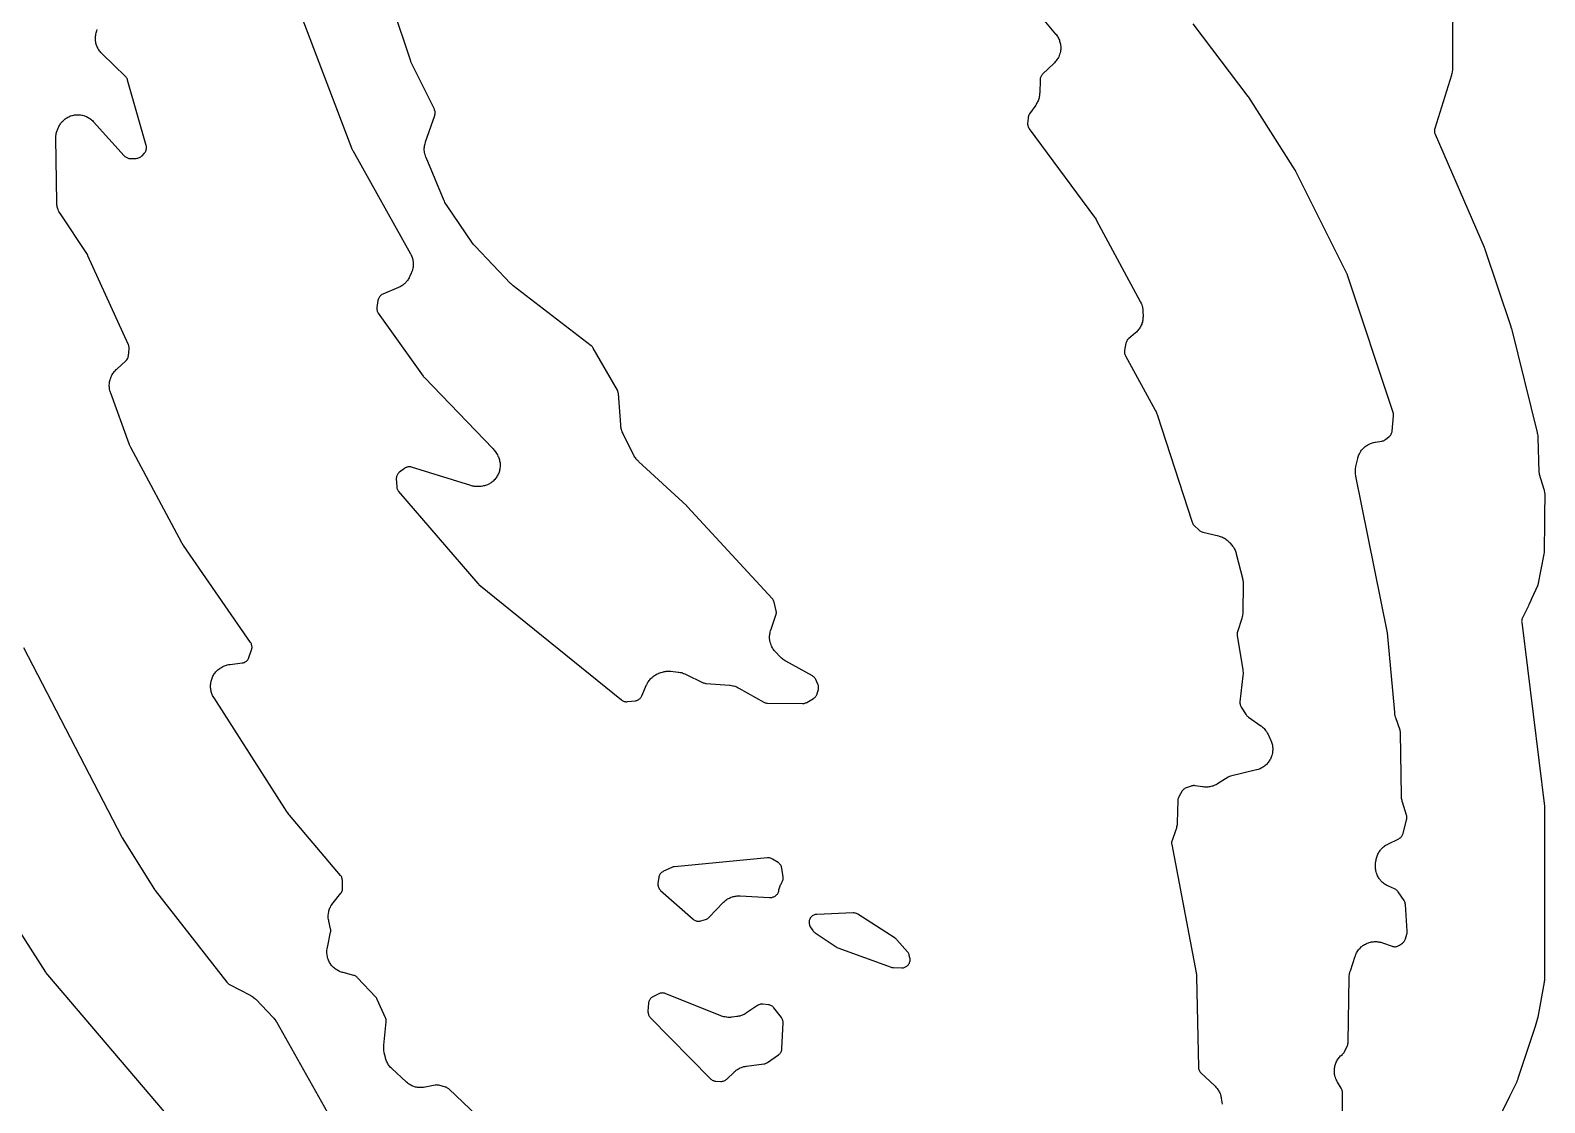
# Model space of a CAD drawing. Header units: millimetres. Extents: x 0 to 194, y 0 to 300.
# Drawn here: x 137.2 to 193.7, y 39.7 to 79.7 of the extents above; entities that cross this region are included whole.
import ezdxf

# ---------------------------------------------------------------- set-up
doc = ezdxf.new("R2010")
doc.units = ezdxf.units.MM
doc.layers.add('CUT', color=7, linetype='CONTINUOUS')

msp = doc.modelspace()

# ---------------------------------------------------------------- linework, layer by layer
at = {"layer": 'CUT'}
for points in [[(173.7437, 81.6736), (175.493, 79.5818), (175.5071, 79.5641), (175.5342, 79.5281), (175.5596, 79.4907), (175.5771, 79.4618), (175.5986, 79.4221), (175.6132, 79.3916), (175.6305, 79.35), (175.642, 79.3182), (175.6551, 79.275), (175.6633, 79.2422), (175.672, 79.1979), (175.6769, 79.1644), (175.6811, 79.1195), (175.6826, 79.0857), (175.6824, 79.0406), (175.6805, 79.0069), (175.6757, 78.962), (175.6704, 78.9286), (175.6611, 78.8844), (175.6525, 78.8517), (175.6389, 78.8087), (175.6271, 78.777), (175.6092, 78.7356), (175.5942, 78.7052), (175.5723, 78.6658), (175.5544, 78.6371), (175.5286, 78.6001), (175.5079, 78.5733), (175.4785, 78.5391), (175.4475, 78.5063), (175.4316, 78.4904), (175.0034, 78.0819), (174.9833, 78.0607), (174.9653, 78.0376), (174.9496, 78.0129), (174.9364, 77.9868), (174.9259, 77.9595), (174.918, 77.9314), (174.9129, 77.9025), (174.9106, 77.8734), (174.8965, 77.3771), (174.8954, 77.3553), (174.892, 77.3118), (174.8865, 77.2685), (174.8809, 77.2363), (174.8713, 77.1937), (174.8625, 77.1622), (174.8488, 77.1208), (174.837, 77.0903), (174.8194, 77.0504), (174.8047, 77.0211), (174.7833, 76.9831), (174.76, 76.9462), (174.7479, 76.928), (174.5158, 76.5965), (174.4988, 76.5691), (174.4848, 76.54), (174.4739, 76.5096), (174.4665, 76.4782), (174.4624, 76.4462), (174.4478, 76.2454), (174.4472, 76.215), (174.4496, 76.1847), (174.455, 76.1548), (174.4635, 76.1257), (174.4749, 76.0975), (174.489, 76.0706), (174.5058, 76.0453), (176.9441, 72.7469), (176.9623, 72.7204), (177.0053, 72.6526), (177.0215, 72.6248), (178.6527, 69.5934), (178.6625, 69.5743), (178.681, 69.5355), (178.6976, 69.4959), (178.7087, 69.4657), (178.7215, 69.4247), (178.7296, 69.3935), (178.7384, 69.3515), (178.7435, 69.3197), (178.7483, 69.277), (178.7511, 69.2341), (178.7519, 69.2126), (178.7545, 69.0487), (178.7543, 69.0262), (178.7528, 68.9812), (178.749, 68.9364), (178.7445, 68.903), (178.7363, 68.8587), (178.7284, 68.826), (178.7158, 68.7828), (178.7048, 68.7509), (178.6879, 68.7092), (178.6737, 68.6786), (178.6527, 68.6388), (178.6356, 68.6098), (178.6107, 68.5722), (178.5907, 68.5451), (178.5623, 68.5102), (178.5397, 68.4852), (178.5079, 68.4533), (178.4746, 68.4231), (178.4575, 68.4085), (178.2212, 68.215), (178.199, 68.1949), (178.1789, 68.1726), (178.1611, 68.1485), (178.1459, 68.1227), (178.1332, 68.0955), (178.1234, 68.0672), (178.1164, 68.038), (178.0665, 67.7713), (178.0625, 67.7422), (178.0614, 67.7129), (178.0632, 67.6835), (178.0678, 67.6545), (178.0753, 67.6261), (178.0854, 67.5985), (178.0983, 67.5721), (179.2129, 65.5374), (179.2226, 65.5186), (179.2411, 65.4807), (179.2579, 65.442), (179.2727, 65.4025), (179.2797, 65.3826), (180.5844, 61.3577), (180.5951, 61.3295), (180.6086, 61.3026), (180.6248, 61.2771), (180.6434, 61.2534), (180.6643, 61.2316), (180.8481, 61.0589), (180.8719, 61.0387), (180.8977, 61.0212), (180.9251, 61.0064), (180.9539, 60.9945), (180.9838, 60.9857), (181.5714, 60.8452), (181.5943, 60.8391), (181.6397, 60.8257), (181.6843, 60.8099), (181.7171, 60.7963), (181.7598, 60.7759), (181.791, 60.759), (181.8313, 60.7342), (181.8605, 60.7141), (181.898, 60.6852), (181.925, 60.6622), (181.9593, 60.6295), (181.9918, 60.5951), (182.0076, 60.5775), (182.0605, 60.5152), (182.0735, 60.4992), (182.0985, 60.4669), (182.1221, 60.4334), (182.1386, 60.4075), (182.159, 60.372), (182.1731, 60.3447), (182.1903, 60.3075), (182.2018, 60.2791), (182.2155, 60.2405), (182.2274, 60.2013), (182.2329, 60.1816), (182.4654, 59.2673), (182.4698, 59.2483), (182.4778, 59.21), (182.4841, 59.1715), (182.4876, 59.1424), (182.4905, 59.1035), (182.4918, 59.0644), (182.492, 59.0449), (182.4801, 58.0099), (182.4793, 57.9876), (182.4766, 57.9431), (182.4717, 57.8988), (182.4663, 57.8658), (182.4571, 57.8222), (182.4456, 57.7791), (182.4394, 57.7577), (182.2806, 57.2601), (182.2733, 57.2328), (182.2686, 57.2049), (182.2665, 57.1767), (182.2671, 57.1484), (182.2704, 57.1204), (182.4777, 55.8558), (182.4806, 55.8351), (182.4854, 55.7938), (182.4883, 55.7522), (182.4891, 55.721), (182.4881, 55.6793), (182.4852, 55.6377), (182.4833, 55.617), (182.3718, 54.656), (182.3699, 54.6264), (182.3709, 54.5968), (182.3747, 54.5674), (182.3815, 54.5386), (182.3911, 54.5106), (182.4033, 54.4836), (182.4182, 54.458), (182.61, 54.1626), (182.6267, 54.1395), (182.6454, 54.118), (182.6661, 54.0984), (182.6886, 54.0809), (183.1548, 53.7518), (183.1742, 53.7373), (183.2121, 53.7074), (183.2484, 53.6754), (183.2743, 53.65), (183.3069, 53.6144), (183.3299, 53.5864), (183.3585, 53.5474), (183.3784, 53.5171), (183.4026, 53.4753), (183.4246, 53.4322), (183.435, 53.4104), (183.5249, 53.2082), (183.5333, 53.188), (183.5491, 53.1473), (183.5629, 53.1059), (183.5717, 53.0744), (183.5814, 53.0318), (183.5871, 52.9996), (183.5927, 52.9563), (183.5952, 52.9236), (183.5966, 52.88), (183.5959, 52.8473), (183.593, 52.8037), (183.5892, 52.7712), (183.5821, 52.7281), (183.5752, 52.6961), (183.5639, 52.6539), (183.5539, 52.6228), (183.5386, 52.5819), (183.5256, 52.5518), (183.5064, 52.5126), (183.4906, 52.4839), (183.4677, 52.4468), (183.4492, 52.4198), (183.4227, 52.385), (183.4017, 52.36), (183.372, 52.3279), (183.3486, 52.305), (183.316, 52.276), (183.2905, 52.2555), (183.2552, 52.2298), (183.2279, 52.2118), (183.1902, 52.1896), (183.1613, 52.1744), (183.1217, 52.156), (183.0914, 52.1436), (183.0502, 52.1291), (183.0083, 52.1167), (182.9872, 52.1109), (182.0161, 51.8722), (181.9857, 51.8629), (181.9564, 51.8506), (181.9286, 51.8352), (181.5394, 51.5917), (181.5196, 51.5801), (181.4795, 51.5578), (181.4383, 51.5375), (181.4067, 51.5239), (181.3637, 51.508), (181.3309, 51.4977), (181.2864, 51.4862), (181.2527, 51.4794), (181.2074, 51.4725), (181.1731, 51.4691), (181.1273, 51.4668), (181.0929, 51.4669), (181.0471, 51.4694), (181.0015, 51.4742), (180.9787, 51.4771), (180.702, 51.5205), (180.6717, 51.5237), (180.6413, 51.5238), (180.611, 51.5209), (180.5811, 51.5148), (180.5521, 51.5058), (180.359, 51.4349), (180.332, 51.4235), (180.3063, 51.4095), (180.2821, 51.3931), (180.2595, 51.3743), (180.2389, 51.3535), (180.2205, 51.3307), (180.2043, 51.3063), (180.0989, 51.1284), (180.0849, 51.1018), (180.0736, 51.0739), (180.0651, 51.0451), (180.0596, 51.0156), (180.0571, 50.9856), (180.0281, 50.1338), (180.0267, 50.1106), (180.0227, 50.0645), (180.0164, 50.0186), (180.0099, 49.9845), (179.9989, 49.9396), (179.9856, 49.8952), (179.9783, 49.8732), (179.8373, 49.4782), (179.8281, 49.4476), (179.8223, 49.4163), (179.8199, 49.3845), (179.8208, 49.3527), (179.8251, 49.3211), (180.7371, 44.5359), (180.7402, 44.5172), (180.7458, 44.4797), (180.7497, 44.4419), (180.7521, 44.4041), (180.7528, 44.3851), (180.8189, 41.0178), (180.821, 40.9881), (180.826, 40.9588), (180.8339, 40.9301), (180.8445, 40.9023), (180.8579, 40.8757), (180.8739, 40.8506), (180.8922, 40.8272), (180.9128, 40.8057), (181.4305, 40.3164), (181.4453, 40.3017), (181.4743, 40.2717), (181.5018, 40.2403), (181.5213, 40.2159), (181.5459, 40.1821), (181.563, 40.156), (181.5843, 40.1201), (181.599, 40.0925), (181.6169, 40.0547), (181.6289, 40.0259), (181.6432, 39.9867), (181.6526, 39.9568), (181.6632, 39.9164), (181.6719, 39.8756), (181.6758, 39.8551), (181.7127, 39.6318)], [(190.3152, 81.0888), (190.3111, 78.9596), (190.3071, 78.2967), (190.3064, 78.2744), (190.304, 78.23), (190.2993, 78.1857), (190.2942, 78.1527), (190.2851, 78.1091), (190.274, 78.0661), (190.2679, 78.0446), (189.6441, 76.0493), (189.6364, 76.0197), (189.6319, 75.9895), (189.6304, 75.959), (189.632, 75.9285), (189.6368, 75.8983), (189.6445, 75.8688), (189.6553, 75.8402), (191.4861, 71.6275), (191.4936, 71.6091), (191.5114, 71.5629), (191.518, 71.5442), (192.4803, 68.6587), (192.4855, 68.642), (192.4978, 68.5999), (192.5024, 68.5829), (193.4667, 64.7081), (193.4718, 64.6847), (193.4809, 64.6379), (193.4875, 64.5906), (193.4915, 64.5431), (193.4929, 64.5192), (193.5337, 63.2298), (193.5356, 63.2038), (193.5399, 63.178), (193.5463, 63.1527), (193.7155, 62.5918), (193.7215, 62.5699), (193.7324, 62.5259), (193.7411, 62.4814), (193.7459, 62.4478), (193.7478, 62.4262), (193.7467, 62.1885), (193.7465, 62.131), (193.7454, 61.8984), (193.7427, 61.3179), (193.7335, 60.3289), (193.7328, 60.3078), (193.7304, 60.2658), (193.7261, 60.224), (193.7198, 60.1824), (193.7162, 60.1616), (193.4886, 59.0185), (193.4849, 59.0016), (193.2566, 58.4999), (193.1988, 58.3729), (193.1607, 58.2893), (193.1388, 58.2411), (192.918, 57.792), (192.9065, 57.7654), (192.8976, 57.7379), (192.8915, 57.7096), (192.888, 57.6809), (192.8874, 57.6519), (192.8895, 57.6231), (193.7338, 50.752), (193.7363, 50.7246), (193.7405, 50.656), (193.7414, 50.6284), (193.741, 47.3864), (193.7403, 46.7527), (193.7401, 46.546), (193.74, 46.4411), (193.7376, 44.2731), (193.7351, 44.2448), (193.7299, 44.2055), (193.7268, 44.186), (193.4949, 42.8832), (193.3955, 42.5273), (192.7488, 40.5883), (192.739, 40.5618), (192.7126, 40.4964), (192.7011, 40.4706), (192.4389, 39.9242), (191.3896, 37.7781)], [(147.2573, 80.4615), (149.2273, 75.2942), (149.2358, 75.2741), (149.2484, 75.2471), (149.2583, 75.2277), (151.4086, 71.3792), (151.4194, 71.3586), (151.4399, 71.317), (151.4583, 71.2743), (151.4704, 71.2417), (151.4842, 71.1974), (151.4929, 71.1637), (151.5021, 71.1182), (151.5072, 71.0838), (151.5117, 71.0376), (151.5133, 71.0029), (151.5129, 70.9565), (151.5109, 70.9217), (151.5058, 70.8756), (151.5002, 70.8413), (151.4904, 70.7959), (151.4813, 70.7623), (151.4669, 70.7182), (151.4502, 70.6749), (151.4413, 70.6535), (151.3889, 70.5361), (151.3799, 70.5171), (151.3611, 70.4797), (151.3405, 70.4431), (151.3238, 70.4165), (151.2999, 70.382), (151.2808, 70.357), (151.2538, 70.3249), (151.2325, 70.3019), (151.2026, 70.2724), (151.1792, 70.2514), (151.1467, 70.2249), (151.1215, 70.2062), (151.0867, 70.1828), (151.0598, 70.1665), (151.023, 70.1464), (150.9853, 70.1281), (150.9662, 70.1194), (150.3748, 69.8658), (150.3475, 69.8524), (150.3217, 69.8364), (150.2977, 69.8178), (150.2757, 69.7968), (150.2559, 69.7738), (150.2385, 69.7488), (150.2238, 69.7223), (150.2118, 69.6944), (150.2027, 69.6654), (150.1965, 69.6356), (150.1569, 69.3773), (150.1539, 69.3485), (150.1537, 69.3195), (150.1563, 69.2907), (150.1616, 69.2622), (150.1697, 69.2344), (150.1804, 69.2075), (150.1937, 69.1818), (150.2093, 69.1574), (151.8827, 66.815), (151.896, 66.7976), (151.9152, 66.7746), (151.9298, 66.7582), (154.4822, 64.1071), (154.4958, 64.0923), (154.5224, 64.0621), (154.5476, 64.0308), (154.5713, 63.9984), (154.5828, 63.9819), (154.6212, 63.9243), (154.6331, 63.9055), (154.6558, 63.8674), (154.6767, 63.8282), (154.6908, 63.7982), (154.7077, 63.7571), (154.7188, 63.7258), (154.7316, 63.6833), (154.7396, 63.651), (154.7481, 63.6074), (154.7528, 63.5745), (154.757, 63.5304), (154.7585, 63.4971), (154.7583, 63.4528), (154.7565, 63.4196), (154.752, 63.3754), (154.7469, 63.3425), (154.738, 63.2991), (154.7298, 63.2669), (154.7166, 63.2245), (154.7052, 63.1932), (154.688, 63.1523), (154.6736, 63.1224), (154.6524, 63.0834), (154.6351, 63.055), (154.6101, 63.0183), (154.5901, 62.9917), (154.5617, 62.9576), (154.5392, 62.9332), (154.5075, 62.9021), (154.4827, 62.88), (154.4481, 62.8521), (154.4212, 62.8326), (154.3841, 62.8083), (154.3554, 62.7914), (154.3161, 62.7709), (154.2859, 62.757), (154.2447, 62.7405), (154.2132, 62.7296), (154.1706, 62.7172), (154.1383, 62.7095), (154.0947, 62.7013), (154.0507, 62.6953), (154.0286, 62.6929), (153.9899, 62.6895), (153.9682, 62.6882), (153.9247, 62.6865), (153.8812, 62.687), (153.8487, 62.6889), (153.8054, 62.6936), (153.7732, 62.6987), (153.7306, 62.7075), (153.6885, 62.7183), (153.6676, 62.7243), (151.4546, 63.411), (151.4273, 63.4181), (151.3994, 63.4226), (151.3712, 63.4244), (151.343, 63.4236), (151.315, 63.4201), (151.2874, 63.4141), (151.2605, 63.4054), (151.2345, 63.3943), (151.2098, 63.3808), (151.1864, 63.365), (151.0027, 63.228), (150.9799, 63.2092), (150.9592, 63.1883), (150.9405, 63.1655), (150.9242, 63.141), (150.9104, 63.1149), (150.8992, 63.0877), (150.8908, 63.0595), (150.8851, 63.0305), (150.8823, 63.0012), (150.8824, 62.9717), (150.8974, 62.6865), (150.9002, 62.6585), (150.9057, 62.6308), (150.9137, 62.6037), (150.9242, 62.5775), (150.9371, 62.5525), (150.9523, 62.5287), (150.9697, 62.5065), (153.9277, 59.0723), (153.946, 59.0527), (153.9661, 59.035), (159.2867, 54.7235), (159.3109, 54.7058), (159.3367, 54.6907), (159.3639, 54.6781), (159.3922, 54.6684), (159.4213, 54.6615), (159.451, 54.6576), (159.4809, 54.6566), (159.5108, 54.6586), (159.8038, 54.6932), (159.8318, 54.6979), (159.8592, 54.7052), (159.8858, 54.715), (159.9113, 54.7273), (159.9356, 54.7419), (159.9584, 54.7588), (159.9795, 54.7777), (159.9987, 54.7986), (160.0158, 54.8212), (160.0308, 54.8453), (160.0434, 54.8706), (160.2243, 55.2832), (160.2339, 55.3035), (160.254, 55.3438), (160.2761, 55.383), (160.2942, 55.4115), (160.3201, 55.4483), (160.3409, 55.4749), (160.3703, 55.509), (160.3937, 55.5333), (160.4264, 55.5642), (160.4521, 55.5861), (160.4877, 55.6136), (160.5154, 55.6329), (160.5537, 55.6566), (160.5832, 55.673), (160.6236, 55.6929), (160.6649, 55.7107), (160.6858, 55.719), (160.7536, 55.7443), (160.7732, 55.7511), (160.8128, 55.7638), (160.853, 55.7746), (160.8835, 55.7813), (160.9245, 55.7884), (160.9554, 55.7923), (160.9969, 55.7956), (161.0281, 55.7966), (161.0697, 55.796), (161.1113, 55.7935), (161.132, 55.7918), (161.3966, 55.7636), (161.422, 55.7601), (161.4724, 55.7518), (161.5224, 55.7406), (161.5592, 55.7301), (161.6076, 55.7134), (161.6549, 55.6939), (161.6783, 55.6834), (162.3395, 55.3658), (162.3653, 55.3548), (162.392, 55.3464), (162.4194, 55.3404), (162.4472, 55.337), (163.3162, 55.2724), (163.3407, 55.2699), (163.3896, 55.2636), (163.438, 55.2546), (163.4738, 55.2458), (163.521, 55.2316), (163.5557, 55.219), (163.601, 55.1997), (163.6452, 55.1779), (163.667, 55.1664), (164.5952, 54.6442), (164.6221, 54.6308), (164.6502, 54.6202), (164.6792, 54.6124), (164.7088, 54.6076), (164.7388, 54.6057), (166.0488, 54.5908), (166.0759, 54.5917), (166.1028, 54.5951), (166.1292, 54.6009), (166.1551, 54.609), (166.1801, 54.6194), (166.204, 54.6321), (166.4574, 54.7807), (166.4821, 54.7968), (166.505, 54.8153), (166.526, 54.836), (166.5449, 54.8586), (166.5615, 54.8829), (166.5757, 54.9088), (166.5872, 54.9359), (166.596, 54.9641), (166.6349, 55.1139), (166.6409, 55.1427), (166.644, 55.172), (166.6442, 55.2015), (166.6416, 55.2309), (166.6361, 55.2598), (166.6278, 55.2881), (166.6167, 55.3154), (166.5393, 55.4825), (166.5245, 55.5104), (166.5068, 55.5367), (166.4865, 55.561), (166.4637, 55.5829), (166.4387, 55.6024), (166.4119, 55.6191), (165.4207, 56.1653), (165.3999, 56.1775), (165.3591, 56.2029), (165.3197, 56.2304), (165.2914, 56.2526), (165.2551, 56.2842), (165.2207, 56.3177), (165.2039, 56.335), (165.0301, 56.5229), (165.0155, 56.5394), (164.9872, 56.5732), (164.9606, 56.6084), (164.9419, 56.6357), (164.9189, 56.6732), (164.903, 56.7022), (164.8837, 56.7419), (164.8708, 56.7723), (164.8555, 56.8136), (164.8455, 56.8451), (164.8344, 56.8878), (164.8276, 56.9201), (164.8206, 56.9637), (164.817, 56.9965), (164.8144, 57.0405), (164.814, 57.0735), (164.8157, 57.1176), (164.8186, 57.1505), (164.8246, 57.1942), (164.8306, 57.2267), (164.8409, 57.2696), (164.8532, 57.3119), (164.8599, 57.3329), (165.0508, 57.8864), (165.0586, 57.9131), (165.064, 57.9405), (165.0668, 57.9683), (165.0669, 57.9962), (165.0645, 58.024), (165.0596, 58.0514), (164.9859, 58.3716), (164.9774, 58.4015), (164.9658, 58.4304), (164.9513, 58.4579), (164.934, 58.4838), (164.9141, 58.5077), (161.7523, 61.937), (161.7439, 61.9457), (161.7321, 61.9575), (161.7234, 61.9658), (159.9208, 63.629), (159.906, 63.6434), (159.8769, 63.6728), (159.8493, 63.7034), (159.8296, 63.7274), (159.8049, 63.7604), (159.7875, 63.7861), (159.7659, 63.8213), (159.746, 63.8574), (159.7364, 63.8757), (159.3418, 64.6758), (159.3327, 64.6955), (159.3154, 64.7353), (159.3, 64.7759), (159.29, 64.8068), (159.2786, 64.8487), (159.2716, 64.8805), (159.2643, 64.9233), (159.2591, 64.9664), (159.257, 64.988), (159.1721, 66.1628), (159.169, 66.1896), (159.1634, 66.216), (159.1556, 66.2418), (159.1454, 66.2668), (159.133, 66.2907), (158.2337, 67.8551), (158.2178, 67.8799), (158.1996, 67.903), (158.1792, 67.9242), (158.1568, 67.9432), (155.2491, 70.1841), (155.2359, 70.1947), (155.21, 70.2162), (155.1849, 70.2388), (155.1606, 70.2622), (155.1487, 70.2742), (153.8241, 71.6561), (153.8115, 71.6698), (153.787, 71.6976), (153.7636, 71.7264), (153.7414, 71.7561), (153.7307, 71.7712), (152.7544, 73.2002), (152.7421, 73.2192), (152.7184, 73.2578), (152.6968, 73.2977), (152.6771, 73.3385), (152.6678, 73.3592), (151.9916, 74.9685), (151.9831, 74.9905), (151.9672, 75.0347), (151.9536, 75.0798), (151.9452, 75.114), (151.9364, 75.1602), (151.9316, 75.1951), (151.9276, 75.242), (151.9265, 75.2773), (151.9275, 75.3243), (151.9301, 75.3595), (151.936, 75.4061), (151.9422, 75.4408), (151.9529, 75.4866), (151.966, 75.5318), (151.9732, 75.5542), (152.3162, 76.5406), (152.3246, 76.5693), (152.3301, 76.5986), (152.3327, 76.6284), (152.3323, 76.6582), (152.3289, 76.6879), (152.3226, 76.7171), (152.3134, 76.7455), (152.3015, 76.7728), (151.4724, 78.4389), (151.4594, 78.4675), (151.4295, 78.54), (151.4185, 78.5694), (150.7391, 80.6048)], [(154.9399, 38.2001), (152.842, 40.1983), (152.8196, 40.2177), (152.7953, 40.2348), (152.7694, 40.2494), (152.7423, 40.2613), (152.7141, 40.2705), (152.47, 40.3371), (152.4425, 40.3432), (152.4146, 40.3468), (152.3864, 40.3476), (152.3582, 40.3459), (152.3304, 40.3415), (151.9642, 40.2658), (151.9432, 40.262), (151.901, 40.2554), (151.8586, 40.2507), (151.8266, 40.2488), (151.7839, 40.2482), (151.7519, 40.2493), (151.7093, 40.2527), (151.6776, 40.2568), (151.6355, 40.2643), (151.6043, 40.2714), (151.5632, 40.2829), (151.5328, 40.2929), (151.4929, 40.3082), (151.4636, 40.3211), (151.4253, 40.3401), (151.3974, 40.3557), (151.3611, 40.3782), (151.3347, 40.3964), (151.3008, 40.4223), (151.2681, 40.4497), (151.252, 40.4639), (150.717, 40.9584), (150.7011, 40.9739), (150.6699, 41.0057), (150.6404, 41.039), (150.6195, 41.0651), (150.5934, 41.1011), (150.5752, 41.1291), (150.5528, 41.1675), (150.5374, 41.1972), (150.5189, 41.2376), (150.5066, 41.2686), (150.4922, 41.3108), (150.4799, 41.3535), (150.4742, 41.3751), (150.4339, 41.547), (150.4289, 41.5713), (150.4202, 41.6202), (150.4142, 41.6696), (150.4118, 41.7067), (150.4113, 41.7564), (150.4136, 41.806), (150.4154, 41.8308), (150.5037, 42.7036), (150.5053, 42.7347), (150.5036, 42.7658), (150.4986, 42.7965), (150.4906, 42.8265), (150.4794, 42.8556), (150.1733, 43.5445), (150.1581, 43.5743), (150.1396, 43.6022), (150.1181, 43.6279), (149.4376, 44.354), (149.4173, 44.3737), (149.3951, 44.3915), (149.3714, 44.4071), (149.3463, 44.4204), (149.32, 44.4312), (149.2929, 44.4395), (148.8941, 44.5412), (148.8734, 44.547), (148.8325, 44.5596), (148.7921, 44.5741), (148.7624, 44.5864), (148.7236, 44.6046), (148.6953, 44.6197), (148.6584, 44.6416), (148.6316, 44.6593), (148.597, 44.6846), (148.572, 44.7047), (148.5399, 44.7332), (148.5169, 44.7557), (148.4877, 44.7871), (148.467, 44.8116), (148.4409, 44.8457), (148.4226, 44.8721), (148.3999, 44.9084), (148.3842, 44.9365), (148.3651, 44.9748), (148.3521, 45.0042), (148.3367, 45.0442), (148.3266, 45.0747), (148.315, 45.116), (148.3079, 45.1473), (148.3003, 45.1895), (148.2962, 45.2214), (148.2927, 45.2641), (148.2916, 45.2962), (148.2922, 45.3391), (148.2942, 45.3712), (148.2988, 45.4138), (148.3055, 45.4561), (148.3094, 45.4772), (148.428, 46.0496), (148.4328, 46.0812), (148.4342, 46.1131), (148.4322, 46.145), (148.4269, 46.1764), (148.362, 46.4645), (148.3576, 46.4866), (148.3499, 46.531), (148.3444, 46.5757), (148.342, 46.6094), (148.3411, 46.6544), (148.3421, 46.6881), (148.3456, 46.733), (148.35, 46.7665), (148.358, 46.8108), (148.3657, 46.8437), (148.3781, 46.887), (148.389, 46.9189), (148.4057, 46.9608), (148.4197, 46.9914), (148.4405, 47.0314), (148.4576, 47.0605), (148.4822, 47.0982), (148.5088, 47.1346), (148.5225, 47.1525), (148.8126, 47.5112), (148.8306, 47.536), (148.846, 47.5625), (148.8586, 47.5904), (148.8683, 47.6195), (148.875, 47.6494), (148.8786, 47.6799), (148.8791, 47.7105), (148.8691, 47.9911), (148.8667, 48.0197), (148.8617, 48.0478), (148.8539, 48.0754), (148.8436, 48.1021), (148.8307, 48.1277), (148.8155, 48.1519), (148.798, 48.1746), (146.8913, 50.4214), (146.8726, 50.4451), (146.8278, 50.5056), (146.8107, 50.5304), (144.0784, 54.796), (144.0672, 54.8144), (144.0458, 54.8516), (144.0262, 54.8898), (144.0129, 54.9191), (143.997, 54.959), (143.9865, 54.9894), (143.9745, 55.0307), (143.967, 55.062), (143.959, 55.1042), (143.9545, 55.1361), (143.9506, 55.1788), (143.9492, 55.211), (143.9493, 55.2539), (143.9509, 55.2861), (143.9552, 55.3288), (143.9615, 55.3713), (143.9651, 55.3925), (143.9658, 55.396), (143.9706, 55.4176), (143.9812, 55.4603), (143.9939, 55.5025), (144.005, 55.5336), (144.0217, 55.5744), (144.0358, 55.6042), (144.0565, 55.6432), (144.0734, 55.6715), (144.0977, 55.7082), (144.1173, 55.7348), (144.1452, 55.7689), (144.1673, 55.7935), (144.1983, 55.8247), (144.2227, 55.847), (144.2567, 55.875), (144.292, 55.9014), (144.3099, 55.9141), (144.3279, 55.9256), (144.3648, 55.9479), (144.4027, 55.9685), (144.4319, 55.9825), (144.4716, 55.9993), (144.5019, 56.0105), (144.543, 56.0234), (144.5743, 56.0316), (144.6165, 56.0406), (144.6591, 56.0475), (144.6804, 56.0504), (145.1293, 56.1014), (145.1594, 56.1064), (145.1889, 56.1144), (145.2174, 56.1254), (145.2447, 56.1392), (145.2704, 56.1558), (145.2943, 56.1748), (145.3161, 56.1962), (145.3357, 56.2197), (145.3527, 56.2451), (145.3671, 56.2721), (145.3786, 56.3004), (145.4804, 56.5914), (145.4884, 56.6184), (145.4939, 56.6461), (145.4968, 56.6742), (145.497, 56.7025), (145.4945, 56.7306), (145.4894, 56.7583), (145.4817, 56.7855), (145.4715, 56.8118), (145.4589, 56.8371), (145.444, 56.861), (142.9372, 60.4863), (142.9232, 60.5078), (142.8897, 60.5626), (142.8769, 60.585), (140.9731, 64.1482), (140.9593, 64.1763), (140.9273, 64.2477), (140.9155, 64.2767), (140.2199, 66.1739), (140.2126, 66.1954), (140.1992, 66.2387), (140.1879, 66.2826), (140.1812, 66.3159), (140.1744, 66.3607), (140.171, 66.3945), (140.1688, 66.4397), (140.1689, 66.4737), (140.1712, 66.5189), (140.1747, 66.5527), (140.1816, 66.5975), (140.1884, 66.6308), (140.1998, 66.6747), (140.2133, 66.7179), (140.2206, 66.7394), (140.2221, 66.7434), (140.2301, 66.7635), (140.2471, 66.8034), (140.2659, 66.8424), (140.2814, 66.8709), (140.304, 66.9079), (140.3221, 66.9347), (140.3481, 66.9694), (140.3688, 66.9944), (140.398, 67.0264), (140.4286, 67.0569), (140.4443, 67.0719), (140.7831, 67.3782), (140.8052, 67.4004), (140.8248, 67.4248), (140.8419, 67.4511), (140.856, 67.479), (140.8672, 67.5082), (140.8753, 67.5385), (140.8802, 67.5695), (140.907, 67.8255), (140.9086, 67.8573), (140.9069, 67.8891), (140.9018, 67.9205), (140.8934, 67.9512), (140.8818, 67.9808), (139.3725, 71.3036), (139.3619, 71.3248), (139.3496, 71.3451), (138.3437, 72.8656), (138.3323, 72.8837), (138.3105, 72.9203), (138.2904, 72.958), (138.2768, 72.9868), (138.2604, 73.0262), (138.2495, 73.0563), (138.2369, 73.097), (138.2289, 73.128), (138.2202, 73.1697), (138.2152, 73.2013), (138.2105, 73.2437), (138.2078, 73.2863), (138.207, 73.3076), (138.1706, 75.6755), (138.1708, 75.6981), (138.1724, 75.7432), (138.1762, 75.7882), (138.1808, 75.8217), (138.1891, 75.8661), (138.197, 75.899), (138.2098, 75.9423), (138.2246, 75.9849), (138.2326, 76.006), (138.2577, 76.0678), (138.2664, 76.0877), (138.2846, 76.1269), (138.3047, 76.1653), (138.3211, 76.1932), (138.3447, 76.2294), (138.3637, 76.2557), (138.3908, 76.2895), (138.4122, 76.3138), (138.4424, 76.3448), (138.4661, 76.367), (138.4991, 76.395), (138.5248, 76.4147), (138.5603, 76.4394), (138.5878, 76.4566), (138.6256, 76.4778), (138.6546, 76.4922), (138.6942, 76.5097), (138.7244, 76.5213), (138.7655, 76.5349), (138.7968, 76.5435), (138.839, 76.5531), (138.8709, 76.5587), (138.9138, 76.5641), (138.9462, 76.5667), (138.9894, 76.5679), (139.0218, 76.5674), (139.065, 76.5645), (139.0972, 76.5608), (139.1399, 76.5538), (139.1716, 76.547), (139.2135, 76.5359), (139.2444, 76.5261), (139.285, 76.5111), (139.3148, 76.4984), (139.3537, 76.4795), (139.3822, 76.464), (139.4191, 76.4415), (139.446, 76.4233), (139.4806, 76.3973), (139.5056, 76.3766), (139.5375, 76.3474), (139.568, 76.3168), (139.5829, 76.3011), (140.7272, 75.0345), (140.7473, 75.0142), (140.7692, 74.996), (140.7928, 74.9799), (140.8178, 74.9662), (140.844, 74.9549), (140.8712, 74.9461), (140.8991, 74.9399), (140.9274, 74.9364), (140.9559, 74.9357), (141.1742, 74.9401), (141.2049, 74.9423), (141.2352, 74.9477), (141.2648, 74.9561), (141.2934, 74.9675), (141.3207, 74.9818), (141.3464, 74.9989), (141.3702, 75.0184), (141.3918, 75.0403), (141.48, 75.1391), (141.4989, 75.1625), (141.5154, 75.1878), (141.5292, 75.2145), (141.5403, 75.2425), (141.5485, 75.2715), (141.5538, 75.3012), (141.5561, 75.3312), (141.5553, 75.3613), (141.5516, 75.3912), (141.5448, 75.4206), (140.8538, 77.8614), (140.8437, 77.8913), (140.8304, 77.9199), (140.8142, 77.947), (140.7952, 77.9723), (140.7737, 77.9954), (139.9002, 78.8395), (139.8841, 78.8559), (139.8529, 78.8893), (139.8234, 78.9242), (139.8027, 78.9515), (139.7769, 78.9893), (139.759, 79.0185), (139.7372, 79.0587), (139.7224, 79.0896), (139.7048, 79.1318), (139.6932, 79.1641), (139.68, 79.2078), (139.6717, 79.2411), (139.663, 79.286), (139.6582, 79.3199), (139.654, 79.3655), (139.6522, 79.4111), (139.6519, 79.4303), (139.6527, 79.4517), (139.6556, 79.498), (139.661, 79.5443), (139.6667, 79.5787), (139.6768, 79.6242), (139.6862, 79.6579), (139.7009, 79.7021), (139.7179, 79.7454)], [(186.1402, 27.0818), (186.1959, 40.0716), (186.1947, 40.0993), (186.191, 40.1267), (186.1848, 40.1537), (186.1761, 40.1799), (186.1651, 40.2053), (186.1517, 40.2296), (186.0164, 40.4505), (186.0051, 40.4702), (185.9834, 40.51), (185.9637, 40.5509), (185.9505, 40.5822), (185.935, 40.6249), (185.9251, 40.6574), (185.914, 40.7013), (185.9074, 40.7347), (185.9008, 40.7796), (185.8975, 40.8134), (185.8955, 40.8587), (185.8957, 40.8927), (185.8982, 40.938), (185.9018, 40.9718), (185.9089, 41.0166), (185.9159, 41.0499), (185.9274, 41.0938), (185.9378, 41.1261), (185.9537, 41.1686), (185.9672, 41.1998), (185.9873, 41.2405), (186.0039, 41.2701), (186.028, 41.3086), (186.0475, 41.3364), (186.0754, 41.3722), (186.0975, 41.398), (186.1289, 41.4308), (186.1535, 41.4542), (186.1938, 41.4886), (186.1936, 41.4888), (186.2037, 41.4974), (186.2232, 41.5173), (186.2407, 41.539), (186.2562, 41.5622), (186.2695, 41.5867), (186.383, 41.8227), (186.3955, 41.8527), (186.4046, 41.8838), (186.4104, 41.9158), (186.4126, 41.9481), (186.4499, 44.3575), (186.4508, 44.3804), (186.4538, 44.426), (186.4592, 44.4714), (186.4649, 44.5051), (186.4748, 44.5498), (186.487, 44.5938), (186.4936, 44.6157), (186.6715, 45.1515), (186.679, 45.1724), (186.6951, 45.2139), (186.7132, 45.2546), (186.7283, 45.2844), (186.7504, 45.3231), (186.7683, 45.3512), (186.7941, 45.3875), (186.8148, 45.4137), (186.844, 45.4473), (186.8671, 45.4713), (186.8996, 45.5019), (186.925, 45.5235), (186.9602, 45.5507), (186.9877, 45.5697), (187.0255, 45.5932), (187.0546, 45.6095), (187.0946, 45.6292), (187.1252, 45.6424), (187.1669, 45.6581), (187.1986, 45.6682), (187.2417, 45.6797), (187.2743, 45.6867), (187.3183, 45.6938), (187.3514, 45.6975), (187.3959, 45.7003), (187.4292, 45.7007), (187.4737, 45.699), (187.507, 45.6962), (187.5511, 45.6901), (187.5839, 45.684), (187.6272, 45.6736), (187.6699, 45.6611), (187.6912, 45.6543), (188.0561, 45.5276), (188.0837, 45.5195), (188.1119, 45.5141), (188.1405, 45.5114), (188.1693, 45.5114), (188.1979, 45.5142), (188.2261, 45.5197), (188.2537, 45.5279), (188.2804, 45.5388), (188.3059, 45.5521), (188.33, 45.5678), (188.4372, 45.6451), (188.4589, 45.6624), (188.479, 45.6816), (188.4971, 45.7025), (188.5133, 45.725), (188.5273, 45.749), (188.5391, 45.7741), (188.5484, 45.8002), (188.6034, 45.9789), (188.6103, 46.0056), (188.6147, 46.0327), (188.6166, 46.0601), (188.616, 46.0876), (188.5475, 47.0887), (188.5436, 47.1203), (188.5364, 47.1513), (188.526, 47.1815), (188.5124, 47.2103), (188.4958, 47.2375), (188.2735, 47.5628), (188.2566, 47.5852), (188.2376, 47.6059), (188.2169, 47.6248), (188.1944, 47.6416), (188.1705, 47.6563), (188.1453, 47.6686), (187.9133, 47.7694), (187.8933, 47.7788), (187.8536, 47.7983), (187.815, 47.8199), (187.7868, 47.8374), (187.7505, 47.8626), (187.7242, 47.8828), (187.6905, 47.9115), (187.6664, 47.9342), (187.6357, 47.9661), (187.6138, 47.991), (187.5864, 48.0257), (187.5671, 48.0527), (187.5432, 48.0899), (187.5267, 48.1187), (187.5066, 48.1581), (187.493, 48.1883), (187.4768, 48.2295), (187.4663, 48.2609), (187.4542, 48.3035), (187.4468, 48.3358), (187.439, 48.3793), (187.4348, 48.4122), (187.4313, 48.4563), (187.4303, 48.4894), (187.4312, 48.5337), (187.4342, 48.5778), (187.4363, 48.5998), (187.4495, 48.7113), (187.4527, 48.7335), (187.4601, 48.7775), (187.4698, 48.8212), (187.4786, 48.8535), (187.4925, 48.896), (187.5045, 48.9272), (187.5226, 48.9681), (187.5377, 48.9981), (187.5597, 49.037), (187.5777, 49.0652), (187.6035, 49.1018), (187.6241, 49.1281), (187.6534, 49.1619), (187.6766, 49.1861), (187.7091, 49.2168), (187.7346, 49.2385), (187.77, 49.2659), (187.7974, 49.285), (187.8354, 49.3087), (187.8744, 49.3304), (187.8942, 49.3408), (188.3023, 49.5423), (188.3273, 49.5561), (188.3508, 49.5723), (188.3727, 49.5906), (188.3927, 49.6109), (188.4108, 49.633), (188.4266, 49.6568), (188.4401, 49.6819), (188.4512, 49.7082), (188.4597, 49.7354), (188.5946, 50.2515), (188.6004, 50.2788), (188.6037, 50.3066), (188.6043, 50.3345), (188.6023, 50.3624), (188.5978, 50.39), (188.5907, 50.417), (188.4384, 50.903), (188.4324, 50.9238), (188.4215, 50.9656), (188.4126, 51.0079), (188.4074, 51.0399), (188.4026, 51.0828), (188.3999, 51.1259), (188.399, 51.1475), (188.3629, 53.4999), (188.3608, 53.5306), (188.3556, 53.561), (188.3474, 53.5906), (188.1903, 54.0594), (188.1828, 54.0844), (188.1691, 54.1348), (188.1583, 54.186), (188.1506, 54.2377), (188.1475, 54.2637), (187.8778, 57.2297), (187.8759, 57.2459), (187.8727, 57.2681), (187.8699, 57.2842), (186.6972, 63.0798), (186.693, 63.1035), (186.686, 63.151), (186.6816, 63.1989), (186.6802, 63.2349), (186.6809, 63.2829), (186.6833, 63.3188), (186.6891, 63.3665), (186.6974, 63.4138), (186.7022, 63.4374), (186.7707, 63.7327), (186.7763, 63.7543), (186.7884, 63.797), (186.8027, 63.8391), (186.8149, 63.8701), (186.8333, 63.9105), (186.8485, 63.9401), (186.8707, 63.9786), (186.8888, 64.0066), (186.9147, 64.0427), (186.9355, 64.0687), (186.9649, 64.1021), (186.9881, 64.126), (187.0206, 64.1562), (187.046, 64.1777), (187.0814, 64.2047), (187.1088, 64.2235), (187.1467, 64.2468), (187.1759, 64.2629), (187.2158, 64.2823), (187.2464, 64.2954), (187.2881, 64.3109), (187.3199, 64.3209), (187.3629, 64.3321), (187.4063, 64.3412), (187.4282, 64.3452), (187.666, 64.3829), (187.6967, 64.3894), (187.7266, 64.3991), (187.7554, 64.4119), (187.7826, 64.4277), (187.808, 64.4462), (187.9447, 64.557), (187.9669, 64.5769), (187.987, 64.5989), (188.0049, 64.6228), (188.0202, 64.6484), (188.033, 64.6753), (188.043, 64.7034), (188.0502, 64.7324), (188.0544, 64.7619), (188.1077, 65.3278), (188.109, 65.3588), (188.1071, 65.3899), (188.102, 65.4205), (188.0937, 65.4505), (186.3915, 70.5743), (186.3841, 70.5943), (186.3729, 70.6212), (186.3641, 70.6406), (184.4629, 74.4517), (184.4555, 74.4655), (184.4449, 74.4842), (184.4369, 74.4977), (182.7013, 77.2215), (182.6946, 77.2315), (182.6852, 77.2451), (182.6781, 77.2549), (180.6263, 79.966)], [(136.9721, 56.682), (140.6305, 49.6056), (140.6365, 49.5945), (140.6451, 49.5795), (140.6516, 49.5687), (141.8563, 47.6518), (141.8647, 47.6392), (141.8766, 47.6222), (141.8855, 47.6101), (144.5555, 44.1816), (144.5767, 44.1572), (144.6004, 44.1353), (144.6263, 44.116), (144.6541, 44.0996), (145.4238, 43.7004), (145.4451, 43.6886), (145.487, 43.6639), (145.5276, 43.637), (145.5568, 43.6152), (145.5942, 43.584), (145.6298, 43.5509), (145.6472, 43.5339), (146.2764, 42.8819), (146.2894, 42.8678), (146.3148, 42.8392), (146.3389, 42.8095), (146.356, 42.7866), (146.3775, 42.7549), (146.3977, 42.7224), (146.4074, 42.706), (151.9, 32.9448)], [(142.511, 39.0058), (137.8805, 44.4547), (137.8617, 44.4784), (137.8167, 44.5392), (137.7995, 44.5642), (136.4513, 46.6688)]]:
    msp.add_lwpolyline(points, dxfattribs=at)
for points in [[(160.6561, 47.7583), (160.665, 47.7299), (160.6766, 47.7026), (160.6909, 47.6766), (160.7077, 47.6521), (160.7269, 47.6293), (160.7481, 47.6086), (161.9656, 46.5367), (161.9893, 46.5179), (162.0148, 46.5015), (162.0419, 46.4878), (162.0702, 46.4769), (162.0994, 46.4689), (162.1293, 46.4639), (162.1595, 46.4619), (162.1898, 46.463), (162.2199, 46.4672), (162.2493, 46.4743), (162.4283, 46.5275), (162.4578, 46.538), (162.486, 46.5515), (162.5127, 46.5678), (162.5375, 46.5869), (162.5603, 46.6084), (163.0796, 47.1549), (163.095, 47.1703), (163.1263, 47.2002), (163.1591, 47.2286), (163.1846, 47.2487), (163.22, 47.2738), (163.2473, 47.2914), (163.2849, 47.313), (163.3138, 47.3278), (163.3534, 47.3457), (163.3836, 47.3576), (163.4246, 47.3716), (163.4558, 47.3806), (163.498, 47.3906), (163.53, 47.3966), (163.573, 47.4024), (163.6053, 47.4053), (163.6487, 47.407), (163.692, 47.4066), (163.7137, 47.4059), (164.8112, 47.3432), (164.8388, 47.3429), (164.8664, 47.3451), (164.8936, 47.3499), (164.9203, 47.3572), (164.9461, 47.3668), (164.9509, 47.3689), (164.9687, 47.3755), (164.995, 47.3866), (165.0201, 47.4003), (165.0437, 47.4162), (165.0658, 47.4343), (165.086, 47.4545), (165.1042, 47.4765), (165.1203, 47.5001), (165.134, 47.5251), (165.1453, 47.5513), (165.1541, 47.5785), (165.1602, 47.6064), (165.1643, 47.6303), (165.1739, 47.6737), (165.1827, 47.7057), (165.1965, 47.7479), (165.2084, 47.779), (165.2264, 47.8196), (165.2413, 47.8494), (165.2631, 47.888), (165.2741, 47.9055), (165.2891, 47.932), (165.3013, 47.9599), (165.3105, 47.9889), (165.3168, 48.0187), (165.3201, 48.049), (165.3202, 48.0795), (165.3173, 48.1098), (165.2681, 48.4415), (165.2626, 48.4697), (165.2543, 48.4974), (165.2434, 48.5241), (165.23, 48.5496), (165.2142, 48.5737), (165.1961, 48.5962), (165.176, 48.6168), (165.154, 48.6355), (165.1303, 48.6519), (164.9206, 48.7829), (164.8962, 48.7966), (164.8706, 48.808), (164.8441, 48.8169), (164.8169, 48.8233), (164.7892, 48.8272), (164.7613, 48.8285), (164.7333, 48.8271), (161.2614, 48.4978), (161.2359, 48.4943), (161.2107, 48.4886), (161.1861, 48.4807), (161.1623, 48.4708), (160.8502, 48.3243), (160.824, 48.3104), (160.7992, 48.2939), (160.7763, 48.2751), (160.7553, 48.2541), (160.7364, 48.2311), (160.72, 48.2064), (160.706, 48.1802), (160.6948, 48.1527), (160.6863, 48.1242), (160.6806, 48.0951), (160.6494, 47.8762), (160.6467, 47.8466), (160.6469, 47.8169), (160.65, 47.7873)], [(166.4605, 46.6903), (166.434, 46.6762), (166.4089, 46.6595), (166.3857, 46.6403), (166.3645, 46.6189), (166.3456, 46.5956), (166.3291, 46.5704), (166.3152, 46.5437), (166.3041, 46.5158), (166.2958, 46.4868), (166.2904, 46.4572), (166.288, 46.4272), (166.2887, 46.3971), (166.2924, 46.3673), (166.299, 46.3379), (166.3085, 46.3094), (166.3209, 46.2819), (166.3359, 46.2559), (166.4263, 46.116), (166.4441, 46.0913), (166.4643, 46.0685), (166.4867, 46.0479), (166.5111, 46.0297), (167.2984, 45.5013), (167.3297, 45.483), (167.363, 45.4685), (169.3484, 44.7459), (169.3802, 44.7363), (169.4128, 44.7302), (169.4459, 44.7278), (169.7548, 44.7225), (169.7836, 44.7234), (169.8121, 44.727), (169.8401, 44.7334), (169.8674, 44.7423), (169.8937, 44.7539), (169.9188, 44.7679), (169.9424, 44.7843), (169.9643, 44.8028), (169.9844, 44.8234), (170.0024, 44.8458), (170.0182, 44.8698), (170.0317, 44.8952), (170.0426, 44.9218), (170.0509, 44.9493), (170.0566, 44.9774), (170.0595, 45.006), (170.0597, 45.0348), (170.0572, 45.0634), (170.0519, 45.0916), (170.0296, 45.1858), (170.0215, 45.2136), (170.0108, 45.2406), (169.9976, 45.2664), (169.9819, 45.2908), (169.9639, 45.3136), (169.5686, 45.7677), (169.5491, 45.7881), (169.5277, 45.8065), (169.5047, 45.8229), (168.1088, 46.7214), (168.0824, 46.7366), (168.0546, 46.749), (168.0257, 46.7585), (167.996, 46.7651), (167.9657, 46.7686), (167.9353, 46.769), (166.5768, 46.7185), (166.5468, 46.7159), (166.5172, 46.7102), (166.4884, 46.7017)], [(160.3726, 43.5758), (160.3547, 43.5538), (160.339, 43.5303), (160.3256, 43.5054), (160.3145, 43.4793), (160.306, 43.4523), (160.3001, 43.4246), (160.2968, 43.3965), (160.2764, 43.1038), (160.2758, 43.0757), (160.2778, 43.0476), (160.2824, 43.0199), (160.2896, 42.9926), (160.2993, 42.9662), (160.3115, 42.9408), (160.326, 42.9167), (160.3427, 42.894), (160.3614, 42.873), (162.6048, 40.5835), (162.6252, 40.5645), (162.6473, 40.5475), (162.6709, 40.5326), (162.6957, 40.52), (162.7217, 40.5097), (162.7484, 40.5019), (162.7758, 40.4966), (162.8035, 40.4939), (162.9957, 40.4839), (163.0263, 40.4838), (163.0568, 40.4869), (163.0867, 40.4931), (163.1159, 40.5023), (163.144, 40.5144), (163.1708, 40.5293), (163.1958, 40.5469), (163.219, 40.5669), (163.4949, 40.8315), (163.51, 40.8454), (163.5409, 40.8724), (163.573, 40.898), (163.5979, 40.9161), (163.6322, 40.9386), (163.6586, 40.9544), (163.6948, 40.9737), (163.7226, 40.9869), (163.7604, 41.0029), (163.7892, 41.0136), (163.8284, 41.026), (163.8581, 41.034), (163.8981, 41.0428), (163.9386, 41.0498), (163.9589, 41.0528), (164.6046, 41.1344), (164.6335, 41.1395), (164.6617, 41.1474), (164.6891, 41.158), (164.7153, 41.1713), (164.7401, 41.187), (165.1492, 41.4761), (165.1731, 41.4949), (165.1949, 41.516), (165.2145, 41.5391), (165.2317, 41.5642), (165.2463, 41.5908), (165.2581, 41.6188), (165.267, 41.6478), (165.2729, 41.6776), (165.2758, 41.7078), (165.3186, 42.6694), (165.3184, 42.6996), (165.3152, 42.7296), (165.309, 42.7592), (165.2998, 42.788), (165.2878, 42.8157), (165.273, 42.8421), (165.2557, 42.8669), (164.9737, 43.2296), (164.9542, 43.2522), (164.9326, 43.2728), (164.909, 43.2911), (164.8838, 43.307), (164.8571, 43.3203), (164.8292, 43.3309), (164.8004, 43.3386), (164.7709, 43.3435), (164.5666, 43.3669), (164.5363, 43.3688), (164.506, 43.3676), (164.476, 43.3634), (164.4465, 43.3562), (164.418, 43.3461), (164.3906, 43.3331), (164.3646, 43.3174), (163.9506, 43.0378), (163.9332, 43.0267), (163.8982, 43.0052), (163.8621, 42.9854), (163.8345, 42.9718), (163.7968, 42.9554), (163.768, 42.9444), (163.7289, 42.9315), (163.6993, 42.9231), (163.6592, 42.9138), (163.6188, 42.9064), (163.5985, 42.9031), (163.4219, 42.8788), (163.3987, 42.8762), (163.3524, 42.8723), (163.3059, 42.8707), (163.271, 42.8714), (163.2246, 42.8746), (163.19, 42.8789), (163.1441, 42.8869), (163.1102, 42.8947), (163.0654, 42.9074), (163.0214, 42.9225), (162.9995, 42.9305), (160.9229, 43.7616), (160.8964, 43.7708), (160.8691, 43.7775), (160.8413, 43.7816), (160.8132, 43.7831), (160.7852, 43.7819), (160.7573, 43.7781), (160.73, 43.7718), (160.7033, 43.7629), (160.6776, 43.7515), (160.4622, 43.6441), (160.4375, 43.6303), (160.4142, 43.6142), (160.3925, 43.596)]]:
    msp.add_lwpolyline(points, close=True, dxfattribs=at)

doc.saveas('drawing.dxf')
